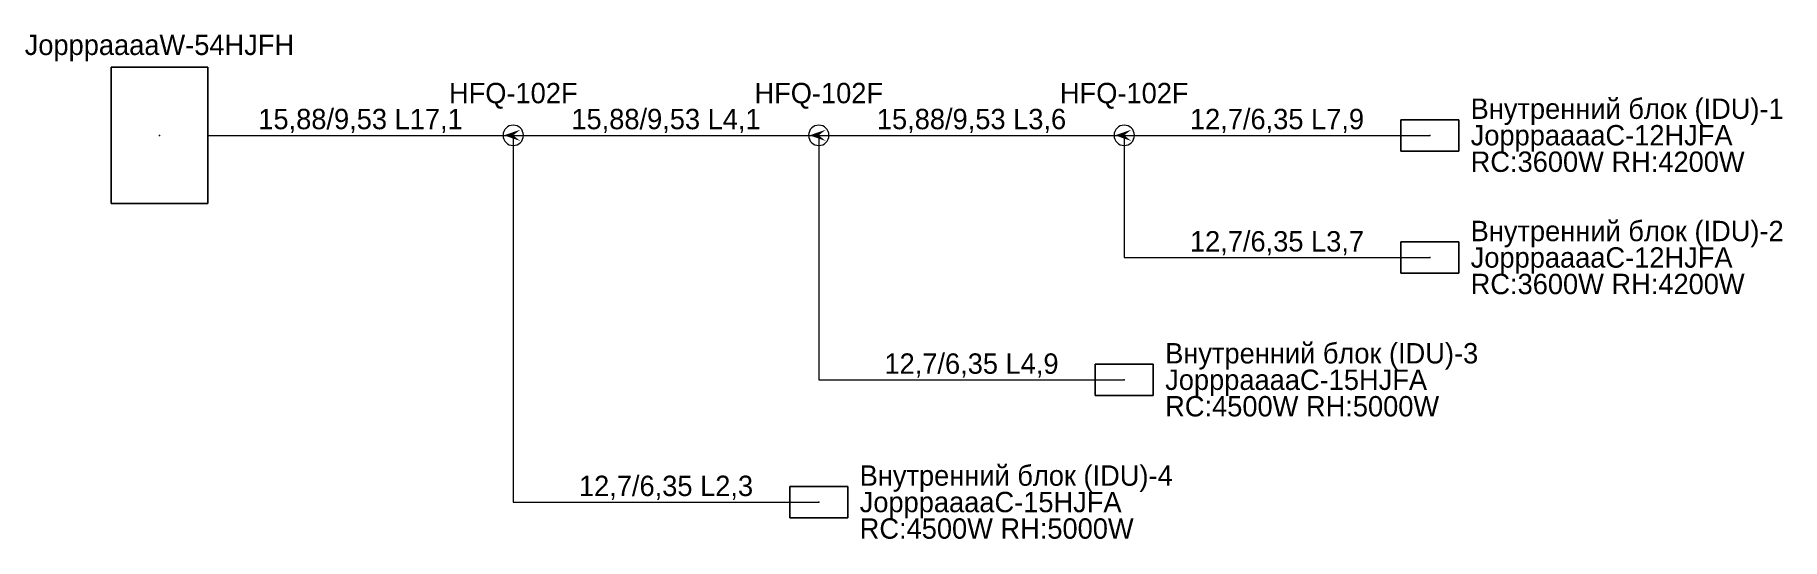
# Model space of a CAD drawing. Header units: millimetres. Extents: x -1697 to 15460, y -3962 to 985.
import ezdxf
from ezdxf.enums import TextEntityAlignment as Align

# ---------------------------------------------------------------- set-up
doc = ezdxf.new("R2010")
doc.units = ezdxf.units.MM
doc.layers.get('0').update_dxf_attribs({"lineweight": 5})
for name, color, linetype, lineweight, true_color in [('CMDrawLibaray.Shape.CMCopperBranchEntity.Copper.Block2D', 176, 'Continuous', 20, 0x00008b), ('CMDrawLibaray.Shape.CMCopperBranchEntity.Copper.Label', 96, 'Continuous', 13, 0x008000), ('CMDrawLibaray.Shape.CMEquipmentEntity.VRFIDU.Label', 96, 'Continuous', 13, 0x008000), ('CMDrawLibaray.Shape.CMEquipmentEntity.VRFIDU.WiredControlBound', 96, 'Continuous', 13, 0x008000), ('CMDrawLibaray.Shape.CMEquipmentEntity.VRFODU.Label', 96, 'Continuous', 13, 0x008000), ('CMDrawLibaray.Shape.CMPipeEntity.Copper.Circle', 176, 'Continuous', 20, 0x00008b), ('CMDrawLibaray.Shape.CMPipeEntity.Copper.Diameter', 96, 'Continuous', 13, 0x008000), ('CMDrawLibaray.Shape.CMPipeEntity.Copper.Polyline', 176, 'Continuous', 20, 0x00008b)]:
    doc.layers.add(name, color=color, linetype=linetype, lineweight=lineweight, true_color=true_color)
for name, color, linetype, lineweight in [('CMDrawLibaray.Shape.CMEquipmentEntity.VRFIDU.Block2D', 7, 'Continuous', 13), ('CMDrawLibaray.Shape.CMEquipmentEntity.VRFIDU.WiredControl', 7, 'Continuous', 13), ('CMDrawLibaray.Shape.CMEquipmentEntity.VRFIDU.WirelessControl', 7, 'Continuous', 13), ('CMDrawLibaray.Shape.CMEquipmentEntity.VRFODU.Block2D', 5, 'Continuous', 13), ('Default', 7, 'Continuous', 5)]:
    doc.layers.add(name, color=color, linetype=linetype, lineweight=lineweight)
doc.layers.get('CMDrawLibaray.Shape.CMEquipmentEntity.VRFIDU.WiredControl').off()
doc.layers.get('CMDrawLibaray.Shape.CMEquipmentEntity.VRFIDU.WiredControlBound').off()
doc.layers.get('CMDrawLibaray.Shape.CMEquipmentEntity.VRFIDU.WirelessControl').off()
doc.styles.add('Default', font='txt')
picture_1 = doc.add_image_def('image1.png', size_in_pixel=(150, 81))
picture_2 = doc.add_image_def('image2.png', size_in_pixel=(91, 128))

# ---------------------------------------------------------------- blocks, each defined once
blk = doc.blocks.new('f8c929a5-8269-4c6a-abd8-1c3b667a24c0')
at = {"linetype": 'ByBlock', "lineweight": -2, "transparency": 16777216}
blk.add_hatch(color=0, dxfattribs=at).paths.add_polyline_path([(0.347, 0.278), (-0.457, 0), (0.347, -0.278), (-0.007, 0)])
at = {"color": 0, "linetype": 'ByBlock', "lineweight": -2, "transparency": 16777216}
blk.add_lwpolyline([(-0.5, 0, 0.99988), (0.5, 0, 0.99988), (-0.5, 0)], format="xyb", dxfattribs=at)
blk = doc.blocks.new('CopperTBranch.dwg')
at = {"color": 0, "linetype": 'ByBlock', "lineweight": -2, "transparency": 16777216}
blk.add_blockref('f8c929a5-8269-4c6a-abd8-1c3b667a24c0', (0, 0), dxfattribs=at)
blk = doc.blocks.new('BlankBlock')
at = {"layer": 'Default'}
blk.add_point((0, 0), dxfattribs=at)
blk = doc.blocks.new('JopppaaaaC-05HJFA.png')
at = {"layer": 'Default', "color": 0, "linetype": 'ByBlock', "lineweight": -2, "transparency": 16777216}
blk.add_lwpolyline([(-0.5, -0.27), (0.5, -0.27), (0.5, 0.27), (-0.5, 0.27)], close=True, dxfattribs=at)
at = {"layer": 'Default', "color": 0, "transparency": 16777216}
image = blk.add_image(picture_1, insert=(-0.5, -0.27), size_in_units=(1, 0.54), dxfattribs=at)
image.dxf.flags = 15
blk = doc.blocks.new('JopppaaaaW-48HKFH.png')
at = {"layer": 'Default', "color": 0, "linetype": 'ByBlock', "lineweight": -2, "transparency": 16777216}
blk.add_lwpolyline([(-0.5, -0.703), (0.5, -0.703), (0.5, 0.703), (-0.5, 0.703)], close=True, dxfattribs=at)
at = {"layer": 'Default', "color": 0, "transparency": 16777216}
image = blk.add_image(picture_2, insert=(-0.5, -0.703), size_in_units=(1, 1.407), dxfattribs=at)
image.dxf.flags = 15

msp = doc.modelspace()

# ---------------------------------------------------------------- linework, layer by layer
at = {"layer": 'CMDrawLibaray.Shape.CMEquipmentEntity.VRFODU.Label', "extrusion": (1, 0, 0), "elevation": -475}
msp.add_lwpolyline([(0, 0), (0, 0)], dxfattribs=at)
at = {"layer": 'CMDrawLibaray.Shape.CMPipeEntity.Copper.Circle'}
for centre in [(0, 0), (3000, 0), (3000, 0), (6000, 0), (6000, 0), (9000, 0), (9000, 0)]:
    msp.add_circle(centre, 0.01, dxfattribs=at)
at = {"layer": 'CMDrawLibaray.Shape.CMPipeEntity.Copper.Polyline', "extrusion": (0, 1, 0)}
for points in [[(0, 0), (0, 0), (-3000, 0)], [(-3000, 0), (-3000, 0), (-6000, 0)], [(-6000, 0), (-6000, 0), (-9000, 0)], [(-9000, 0), (-9000, 0), (-12000, 0)]]:
    msp.add_lwpolyline(points, dxfattribs=at)
at = {"layer": 'CMDrawLibaray.Shape.CMPipeEntity.Copper.Polyline'}
for points in [[(3000, 0), (3000, -3600), (6000, -3600)], [(6000, 0), (6000, -2400), (9000, -2400)], [(9000, 0), (9000, -1200), (12000, -1200)]]:
    msp.add_lwpolyline(points, dxfattribs=at)

# ---------------------------------------------------------------- block references
at = {"layer": 'CMDrawLibaray.Shape.CMCopperBranchEntity.Copper.Block2D', "xscale": 200, "yscale": 200}
for p in [(3000, 0), (6000, 0), (9000, 0)]:
    msp.add_blockref('CopperTBranch.dwg', p, dxfattribs=at)
at = {"layer": 'CMDrawLibaray.Shape.CMEquipmentEntity.VRFIDU.Block2D', "xscale": 570, "yscale": 570}
for p in [(12000, 0), (12000, -1200), (9000, -2400), (6000, -3600)]:
    msp.add_blockref('JopppaaaaC-05HJFA.png', p, dxfattribs=at)
at = {"layer": 'CMDrawLibaray.Shape.CMEquipmentEntity.VRFIDU.WiredControl', "xscale": 200, "yscale": 200, "zscale": 200}
for p in [(12000, 0), (12000, -1200), (9000, -2400), (6000, -3600)]:
    msp.add_blockref('BlankBlock', p, dxfattribs=at)
at = {"layer": 'CMDrawLibaray.Shape.CMEquipmentEntity.VRFIDU.WiredControlBound', "xscale": 240, "yscale": 240, "zscale": 240}
for p in [(12000, 0), (12000, -1200), (9000, -2400), (6000, -3600)]:
    msp.add_blockref('BlankBlock', p, dxfattribs=at)
at = {"layer": 'CMDrawLibaray.Shape.CMEquipmentEntity.VRFIDU.WirelessControl', "xscale": 100, "yscale": 100, "zscale": 100}
for p in [(12000, 0), (12000, -1200), (9000, -2400), (6000, -3600)]:
    msp.add_blockref('BlankBlock', p, dxfattribs=at)
at = {"layer": 'CMDrawLibaray.Shape.CMEquipmentEntity.VRFODU.Block2D', "xscale": 950, "yscale": 950}
msp.add_blockref('JopppaaaaW-48HKFH.png', (-475, 0), dxfattribs=at)
at = {"layer": 'CMDrawLibaray.Shape.CMEquipmentEntity.VRFODU.Label'}
for xscale, yscale, zscale in [(200, 200, 200), (240, 240, 240), (100, 100, 100)]:
    msp.add_blockref('BlankBlock', (-475, 0), dxfattribs=dict(at, xscale=xscale, yscale=yscale, zscale=zscale))

# ---------------------------------------------------------------- texts
at = {"layer": 'CMDrawLibaray.Shape.CMCopperBranchEntity.Copper.Label', "char_height": 200, "attachment_point": 8, "line_spacing_factor": 0.78, "style": 'Default'}
for insert in [(3000, 260), (6000, 260), (9000, 260)]:
    msp.add_mtext('HFQ-102F', dxfattribs=dict(at, insert=insert))
at = {"layer": 'CMDrawLibaray.Shape.CMEquipmentEntity.VRFIDU.Label', "char_height": 200, "attachment_point": 4, "line_spacing_factor": 0.78, "style": 'Default'}
for s, insert in [('Внутренний блок (IDU)-1\\PJopppaaaaC-12HJFA\\PRC:3600W RH:4200W\\P', (12402, 0)), ('Внутренний блок (IDU)-2\\PJopppaaaaC-12HJFA\\PRC:3600W RH:4200W\\P', (12402, -1200)), ('Внутренний блок (IDU)-3\\PJopppaaaaC-15HJFA\\PRC:4500W RH:5000W\\P', (9402, -2400)), ('Внутренний блок (IDU)-4\\PJopppaaaaC-15HJFA\\PRC:4500W RH:5000W\\P', (6402, -3600))]:
    msp.add_mtext(s, dxfattribs=dict(at, insert=insert))
at = {"layer": 'CMDrawLibaray.Shape.CMEquipmentEntity.VRFODU.Label', "insert": (-475, 728), "char_height": 200, "attachment_point": 8, "line_spacing_factor": 0.78, "style": 'Default'}
msp.add_mtext('JopppaaaaW-54HJFH', dxfattribs=at)
at = {"layer": 'CMDrawLibaray.Shape.CMPipeEntity.Copper.Diameter', "style": 'Default'}
for s, p in [('15,88/9,53 L17,1', (1500, 260)), ('15,88/9,53 L4,1', (4500, 260)), ('15,88/9,53 L3,6', (7500, 260)), ('12,7/6,35 L7,9', (10500, 260)), ('12,7/6,35 L3,7', (10500, -940)), ('12,7/6,35 L4,9', (7500, -2140)), ('12,7/6,35 L2,3', (4500, -3340))]:
    msp.add_text(s, height=200, dxfattribs=at).set_placement(p, align=Align.TOP_CENTER)

# ---------------------------------------------------------------- meshes
at = {"layer": 'CMDrawLibaray.Shape.CMCopperBranchEntity.Copper.Label'}
mesh = msp.add_polyface(dxfattribs=at)
corners = [(3000, 368), (3000, 368), (3000, 368), (3000, 368), (3000, 368), (3000, 368), (3000, 368), (3000, 368), (3000, 368), (3000, 368), (3000, 368), (3000, 368)]
mesh.append_faces([[corners[k] for k in face] for face in [(9, 7, 8), (11, 5, 7), (6, 7, 5), (3, 4, 5), (9, 11, 7), (5, 11, 1), (0, 1, 11), (2, 3, 1), (1, 3, 5), (10, 11, 9)]])
mesh = msp.add_polyface(dxfattribs=at)
corners = [(6000, 368), (6000, 368), (6000, 368), (6000, 368), (6000, 368), (6000, 368), (6000, 368), (6000, 368), (6000, 368), (6000, 368), (6000, 368), (6000, 368)]
mesh.append_faces([[corners[k] for k in face] for face in [(9, 7, 8), (11, 5, 7), (6, 7, 5), (3, 4, 5), (9, 11, 7), (5, 11, 1), (0, 1, 11), (2, 3, 1), (1, 3, 5), (10, 11, 9)]])
mesh = msp.add_polyface(dxfattribs=at)
corners = [(9000, 368), (9000, 368), (9000, 368), (9000, 368), (9000, 368), (9000, 368), (9000, 368), (9000, 368), (9000, 368), (9000, 368), (9000, 368), (9000, 368)]
mesh.append_faces([[corners[k] for k in face] for face in [(8, 4, 7), (8, 10, 4), (6, 7, 5), (4, 5, 7), (10, 8, 9), (11, 1, 10), (0, 1, 11), (4, 2, 3), (1, 2, 10), (10, 2, 4)]])
mesh = msp.add_polyface(dxfattribs=at)
corners = [(3000, 0), (3000, 0), (3000, 0), (3000, 0), (3000, 0), (3000, 0), (3000, 0), (3000, 0), (3000, 0), (3000, 0), (3000, 0), (3000, 0)]
mesh.append_faces([[corners[k] for k in face] for face in [(9, 7, 8), (1, 5, 7), (6, 7, 5), (3, 4, 5), (9, 11, 7), (7, 11, 1), (0, 1, 11), (2, 3, 1), (1, 3, 5), (10, 11, 9)]])
mesh = msp.add_polyface(dxfattribs=at)
corners = [(3100, 0), (3100, 0), (3100, 0), (3100, 0), (3100, 0), (3100, 0), (3100, 0), (3100, 0), (3100, 0), (3100, 0), (3100, 0), (3100, 0)]
mesh.append_faces([[corners[k] for k in face] for face in [(9, 7, 8), (1, 5, 7), (6, 7, 5), (3, 4, 5), (9, 11, 7), (7, 11, 1), (0, 1, 11), (2, 3, 1), (1, 3, 5), (10, 11, 9)]])
mesh = msp.add_polyface(dxfattribs=at)
corners = [(6000, 0), (6000, 0), (6000, 0), (6000, 0), (6000, 0), (6000, 0), (6000, 0), (6000, 0), (6000, 0), (6000, 0), (6000, 0), (6000, 0)]
mesh.append_faces([[corners[k] for k in face] for face in [(9, 7, 8), (1, 5, 7), (6, 7, 5), (3, 4, 5), (9, 11, 7), (7, 11, 1), (0, 1, 11), (2, 3, 1), (1, 3, 5), (10, 11, 9)]])
mesh = msp.add_polyface(dxfattribs=at)
corners = [(6100, 0), (6100, 0), (6100, 0), (6100, 0), (6100, 0), (6100, 0), (6100, 0), (6100, 0), (6100, 0), (6100, 0), (6100, 0), (6100, 0)]
mesh.append_faces([[corners[k] for k in face] for face in [(9, 7, 8), (1, 5, 7), (6, 7, 5), (3, 4, 5), (9, 11, 7), (7, 11, 1), (0, 1, 11), (2, 3, 1), (1, 3, 5), (10, 11, 9)]])
mesh = msp.add_polyface(dxfattribs=at)
corners = [(9000, 0), (9000, 0), (9000, 0), (9000, 0), (9000, 0), (9000, 0), (9000, 0), (9000, 0), (9000, 0), (9000, 0), (9000, 0), (9000, 0)]
mesh.append_faces([[corners[k] for k in face] for face in [(8, 4, 7), (8, 2, 4), (6, 7, 5), (4, 5, 7), (10, 8, 9), (11, 1, 10), (0, 1, 11), (4, 2, 3), (1, 2, 10), (10, 2, 8)]])
mesh = msp.add_polyface(dxfattribs=at)
corners = [(9100, 0), (9100, 0), (9100, 0), (9100, 0), (9100, 0), (9100, 0), (9100, 0), (9100, 0), (9100, 0), (9100, 0), (9100, 0), (9100, 0)]
mesh.append_faces([[corners[k] for k in face] for face in [(8, 4, 7), (8, 2, 4), (6, 7, 5), (4, 5, 7), (10, 8, 9), (11, 1, 10), (0, 1, 11), (4, 2, 3), (1, 2, 10), (10, 2, 8)]])
at = {"layer": 'CMDrawLibaray.Shape.CMEquipmentEntity.VRFIDU.Label'}
mesh = msp.add_polyface(dxfattribs=at)
corners = [(12000, 0), (12000, 0), (12000, 0), (12000, 0), (12000, 0), (12000, 0), (12000, 0), (12000, 0), (12000, 0), (12000, 0), (12000, 0), (12000, 0), (12000, 0), (12000, 0), (12000, 0), (12000, 0)]
mesh.append_faces([[corners[k] for k in face] for face in [(11, 9, 10), (15, 9, 11), (1, 7, 9), (7, 8, 9), (7, 5, 6), (5, 7, 1), (11, 12, 13), (15, 13, 14), (15, 1, 9), (0, 1, 15), (3, 4, 5), (3, 1, 2), (5, 1, 3), (13, 15, 11)]])
mesh = msp.add_polyface(dxfattribs=at)
corners = [(12285, 0), (12285, 0), (12285, 0), (12285, 0), (12285, 0), (12285, 0), (12285, 0), (12285, 0), (12285, 0), (12285, 0), (12285, 0), (12285, 0), (12285, 0), (12285, 0), (12285, 0), (12285, 0)]
mesh.append_faces([[corners[k] for k in face] for face in [(11, 9, 10), (15, 9, 11), (1, 7, 9), (7, 8, 9), (7, 5, 6), (5, 7, 1), (11, 12, 13), (15, 13, 14), (15, 1, 9), (0, 1, 15), (3, 4, 5), (3, 1, 2), (5, 1, 3), (13, 15, 11)]])
mesh = msp.add_polyface(dxfattribs=at)
corners = [(13962, 0), (13962, 0), (13962, 0), (13962, 0), (13962, 0), (13962, 0), (13962, 0), (13962, 0), (13962, 0), (13962, 0), (13962, 0), (13962, 0), (13962, 0), (13962, 0), (13962, 0), (13962, 0)]
mesh.append_faces([[corners[k] for k in face] for face in [(11, 9, 10), (13, 9, 11), (1, 7, 9), (7, 8, 9), (7, 5, 6), (5, 7, 1), (11, 12, 13), (15, 13, 14), (15, 1, 9), (0, 1, 15), (3, 4, 5), (3, 1, 2), (5, 1, 3), (13, 15, 9)]])
mesh = msp.add_polyface(dxfattribs=at)
corners = [(12000, -1200), (12000, -1200), (12000, -1200), (12000, -1200), (12000, -1200), (12000, -1200), (12000, -1200), (12000, -1200), (12000, -1200), (12000, -1200), (12000, -1200), (12000, -1200), (12000, -1200), (12000, -1200), (12000, -1200), (12000, -1200)]
mesh.append_faces([[corners[k] for k in face] for face in [(11, 9, 10), (9, 15, 7), (9, 11, 13), (7, 8, 9), (7, 5, 6), (5, 7, 1), (13, 11, 12), (15, 13, 14), (7, 15, 1), (0, 1, 15), (4, 5, 3), (3, 1, 2), (5, 1, 3), (9, 13, 15)]])
mesh = msp.add_polyface(dxfattribs=at)
corners = [(12285, -1200), (12285, -1200), (12285, -1200), (12285, -1200), (12285, -1200), (12285, -1200), (12285, -1200), (12285, -1200), (12285, -1200), (12285, -1200), (12285, -1200), (12285, -1200), (12285, -1200), (12285, -1200), (12285, -1200), (12285, -1200)]
mesh.append_faces([[corners[k] for k in face] for face in [(11, 9, 10), (9, 15, 7), (9, 11, 13), (7, 8, 9), (7, 5, 6), (5, 7, 1), (13, 11, 12), (15, 13, 14), (7, 15, 1), (0, 1, 15), (4, 5, 3), (3, 1, 2), (5, 1, 3), (9, 13, 15)]])
mesh = msp.add_polyface(dxfattribs=at)
corners = [(13979, -1200), (13979, -1200), (13979, -1200), (13979, -1200), (13979, -1200), (13979, -1200), (13979, -1200), (13979, -1200), (13979, -1200), (13979, -1200), (13979, -1200), (13979, -1200), (13979, -1200), (13979, -1200), (13979, -1200), (13979, -1200)]
mesh.append_faces([[corners[k] for k in face] for face in [(11, 9, 10), (9, 15, 7), (9, 11, 13), (7, 8, 9), (7, 5, 6), (5, 7, 1), (13, 11, 12), (15, 13, 14), (7, 15, 1), (0, 1, 15), (4, 5, 3), (3, 1, 2), (5, 1, 3), (9, 13, 15)]])
mesh = msp.add_polyface(dxfattribs=at)
corners = [(9000, -2400), (9000, -2400), (9000, -2400), (9000, -2400), (9000, -2400), (9000, -2400), (9000, -2400), (9000, -2400), (9000, -2400), (9000, -2400), (9000, -2400), (9000, -2400), (9000, -2400), (9000, -2400), (9000, -2400), (9000, -2400)]
mesh.append_faces([[corners[k] for k in face] for face in [(11, 9, 10), (9, 15, 7), (9, 11, 13), (7, 8, 9), (7, 5, 6), (5, 7, 1), (13, 11, 12), (15, 13, 14), (7, 15, 1), (0, 1, 15), (4, 5, 3), (3, 1, 2), (5, 1, 3), (9, 13, 15)]])
mesh = msp.add_polyface(dxfattribs=at)
corners = [(9285, -2400), (9285, -2400), (9285, -2400), (9285, -2400), (9285, -2400), (9285, -2400), (9285, -2400), (9285, -2400), (9285, -2400), (9285, -2400), (9285, -2400), (9285, -2400), (9285, -2400), (9285, -2400), (9285, -2400), (9285, -2400)]
mesh.append_faces([[corners[k] for k in face] for face in [(11, 9, 10), (9, 15, 7), (9, 11, 13), (7, 8, 9), (7, 5, 6), (5, 7, 1), (13, 11, 12), (15, 13, 14), (7, 15, 1), (0, 1, 15), (4, 5, 3), (3, 1, 2), (5, 1, 3), (9, 13, 15)]])
mesh = msp.add_polyface(dxfattribs=at)
corners = [(10981, -2400), (10981, -2400), (10981, -2400), (10981, -2400), (10981, -2400), (10981, -2400), (10981, -2400), (10981, -2400), (10981, -2400), (10981, -2400), (10981, -2400), (10981, -2400), (10981, -2400), (10981, -2400), (10981, -2400), (10981, -2400)]
mesh.append_faces([[corners[k] for k in face] for face in [(11, 9, 10), (9, 15, 7), (9, 11, 13), (7, 8, 9), (7, 5, 6), (5, 7, 1), (13, 11, 12), (15, 13, 14), (7, 15, 1), (0, 1, 15), (4, 5, 3), (3, 1, 2), (5, 1, 3), (9, 13, 15)]])
mesh = msp.add_polyface(dxfattribs=at)
corners = [(6000, -3600), (6000, -3600), (6000, -3600), (6000, -3600), (6000, -3600), (6000, -3600), (6000, -3600), (6000, -3600), (6000, -3600), (6000, -3600), (6000, -3600), (6000, -3600), (6000, -3600), (6000, -3600), (6000, -3600), (6000, -3600)]
mesh.append_faces([[corners[k] for k in face] for face in [(10, 8, 9), (11, 8, 10), (11, 13, 5), (6, 7, 8), (8, 5, 6), (5, 8, 11), (13, 11, 12), (0, 13, 14), (14, 15, 0), (3, 13, 0), (4, 5, 3), (0, 2, 3), (0, 1, 2), (13, 3, 5)]])
mesh = msp.add_polyface(dxfattribs=at)
corners = [(6285, -3600), (6285, -3600), (6285, -3600), (6285, -3600), (6285, -3600), (6285, -3600), (6285, -3600), (6285, -3600), (6285, -3600), (6285, -3600), (6285, -3600), (6285, -3600), (6285, -3600), (6285, -3600), (6285, -3600), (6285, -3600)]
mesh.append_faces([[corners[k] for k in face] for face in [(10, 8, 9), (11, 8, 10), (11, 13, 5), (6, 7, 8), (8, 5, 6), (5, 8, 11), (13, 11, 12), (0, 13, 14), (14, 15, 0), (3, 13, 0), (4, 5, 3), (0, 2, 3), (0, 1, 2), (13, 3, 5)]])
mesh = msp.add_polyface(dxfattribs=at)
corners = [(7980, -3600), (7980, -3600), (7980, -3600), (7980, -3600), (7980, -3600), (7980, -3600), (7980, -3600), (7980, -3600), (7980, -3600), (7980, -3600), (7980, -3600), (7980, -3600), (7980, -3600), (7980, -3600), (7980, -3600), (7980, -3600)]
mesh.append_faces([[corners[k] for k in face] for face in [(10, 8, 9), (11, 8, 10), (11, 13, 5), (6, 7, 8), (8, 5, 6), (5, 8, 11), (13, 11, 12), (0, 13, 14), (14, 15, 0), (3, 13, 0), (4, 5, 3), (0, 2, 3), (0, 1, 2), (13, 3, 5)]])
at = {"layer": 'CMDrawLibaray.Shape.CMEquipmentEntity.VRFODU.Label'}
mesh = msp.add_polyface(dxfattribs=at)
corners = [(-475, 829), (-475, 829), (-475, 829), (-475, 829), (-475, 829), (-475, 829), (-475, 829), (-475, 829), (-475, 829), (-475, 829), (-475, 829), (-475, 829)]
mesh.append_faces([[corners[k] for k in face] for face in [(9, 7, 8), (6, 7, 9), (5, 6, 4), (6, 3, 4), (0, 6, 9), (0, 10, 11), (6, 0, 3), (2, 3, 1), (0, 1, 3), (10, 0, 9)]])
mesh = msp.add_polyface(dxfattribs=at)
corners = [(-475, 0), (-475, 0), (-475, 0), (-475, 0), (-475, 0), (-475, 0), (-475, 0), (-475, 0), (-475, 0), (-475, 0), (-475, 0), (-475, 0)]
mesh.append_faces([[corners[k] for k in face] for face in [(8, 6, 7), (8, 0, 6), (5, 6, 4), (6, 2, 4), (9, 10, 8), (0, 10, 11), (0, 2, 6), (4, 2, 3), (1, 2, 0), (10, 0, 8)]])
mesh = msp.add_polyface(dxfattribs=at)
corners = [(0, 0), (0, 0), (0, 0), (0, 0), (0, 0), (0, 0), (0, 0), (0, 0), (0, 0), (0, 0), (0, 0), (0, 0)]
mesh.append_faces([[corners[k] for k in face] for face in [(9, 7, 8), (4, 7, 9), (5, 6, 4), (7, 4, 6), (4, 9, 1), (0, 10, 11), (9, 0, 1), (2, 3, 1), (1, 3, 4), (0, 9, 10)]])
at = {"layer": 'CMDrawLibaray.Shape.CMPipeEntity.Copper.Diameter'}
mesh = msp.add_polyface(dxfattribs=at)
corners = [(1500, 0), (1500, 0), (1500, 0), (1500, 0), (1500, 0), (1500, 0), (1500, 0), (1500, 0), (1500, 0), (1500, 0), (1500, 0), (1500, 0), (1500, 0), (1500, 0), (1500, 0), (1500, 0)]
mesh.append_faces([[corners[k] for k in face] for face in [(11, 9, 10), (9, 11, 12), (1, 7, 9), (7, 8, 9), (7, 5, 6), (5, 7, 4), (12, 15, 9), (15, 13, 14), (15, 1, 9), (0, 1, 15), (1, 3, 4), (3, 1, 2), (4, 7, 1), (13, 15, 12)]])
mesh = msp.add_polyface(dxfattribs=at)
corners = [(4500, 0), (4500, 0), (4500, 0), (4500, 0), (4500, 0), (4500, 0), (4500, 0), (4500, 0), (4500, 0), (4500, 0), (4500, 0), (4500, 0), (4500, 0), (4500, 0), (4500, 0), (4500, 0)]
mesh.append_faces([[corners[k] for k in face] for face in [(10, 8, 9), (11, 6, 10), (11, 3, 5), (6, 7, 8), (10, 6, 8), (6, 11, 5), (13, 11, 12), (14, 2, 13), (14, 15, 0), (0, 2, 14), (4, 5, 3), (13, 2, 3), (0, 1, 2), (13, 3, 11)]])
mesh = msp.add_polyface(dxfattribs=at)
corners = [(7500, 0), (7500, 0), (7500, 0), (7500, 0), (7500, 0), (7500, 0), (7500, 0), (7500, 0), (7500, 0), (7500, 0), (7500, 0), (7500, 0), (7500, 0), (7500, 0), (7500, 0), (7500, 0)]
mesh.append_faces([[corners[k] for k in face] for face in [(10, 8, 9), (11, 6, 10), (11, 3, 5), (6, 7, 8), (10, 6, 8), (6, 11, 5), (13, 11, 12), (14, 2, 13), (14, 15, 0), (0, 2, 14), (4, 5, 3), (13, 2, 3), (0, 1, 2), (13, 3, 11)]])
mesh = msp.add_polyface(dxfattribs=at)
corners = [(10500, 0), (10500, 0), (10500, 0), (10500, 0), (10500, 0), (10500, 0), (10500, 0), (10500, 0), (10500, 0), (10500, 0), (10500, 0), (10500, 0), (10500, 0), (10500, 0), (10500, 0), (10500, 0)]
mesh.append_faces([[corners[k] for k in face] for face in [(11, 9, 10), (15, 9, 11), (1, 7, 9), (7, 8, 9), (7, 5, 6), (5, 7, 1), (11, 12, 13), (15, 13, 14), (15, 1, 9), (0, 1, 15), (3, 4, 5), (3, 1, 2), (5, 1, 3), (13, 15, 11)]])
mesh = msp.add_polyface(dxfattribs=at)
corners = [(9900, -1200), (9900, -1200), (9900, -1200), (9900, -1200), (9900, -1200), (9900, -1200), (9900, -1200), (9900, -1200), (9900, -1200), (9900, -1200), (9900, -1200), (9900, -1200), (9900, -1200), (9900, -1200), (9900, -1200), (9900, -1200)]
mesh.append_faces([[corners[k] for k in face] for face in [(11, 9, 10), (9, 15, 7), (9, 11, 13), (7, 8, 9), (7, 5, 6), (5, 7, 1), (13, 11, 12), (15, 13, 14), (7, 15, 1), (0, 1, 15), (4, 5, 3), (3, 1, 2), (5, 1, 3), (9, 13, 15)]])
mesh = msp.add_polyface(dxfattribs=at)
corners = [(6300, -2400), (6300, -2400), (6300, -2400), (6300, -2400), (6300, -2400), (6300, -2400), (6300, -2400), (6300, -2400), (6300, -2400), (6300, -2400), (6300, -2400), (6300, -2400), (6300, -2400), (6300, -2400), (6300, -2400), (6300, -2400)]
mesh.append_faces([[corners[k] for k in face] for face in [(10, 8, 9), (11, 8, 10), (11, 13, 5), (6, 7, 8), (8, 5, 6), (5, 8, 11), (13, 11, 12), (0, 13, 14), (14, 15, 0), (3, 13, 0), (4, 5, 3), (0, 2, 3), (0, 1, 2), (13, 3, 5)]])
mesh = msp.add_polyface(dxfattribs=at)
corners = [(3000, -3300), (3000, -3300), (3000, -3300), (3000, -3300), (3000, -3300), (3000, -3300), (3000, -3300), (3000, -3300), (3000, -3300), (3000, -3300), (3000, -3300), (3000, -3300), (3000, -3300), (3000, -3300), (3000, -3300), (3000, -3300)]
mesh.append_faces([[corners[k] for k in face] for face in [(11, 9, 10), (5, 9, 11), (11, 13, 5), (7, 8, 9), (7, 5, 6), (7, 9, 5), (13, 11, 12), (15, 13, 14), (1, 13, 15), (0, 1, 15), (4, 5, 3), (3, 1, 2), (3, 13, 1), (13, 3, 5)]])

doc.saveas('drawing.dxf')
